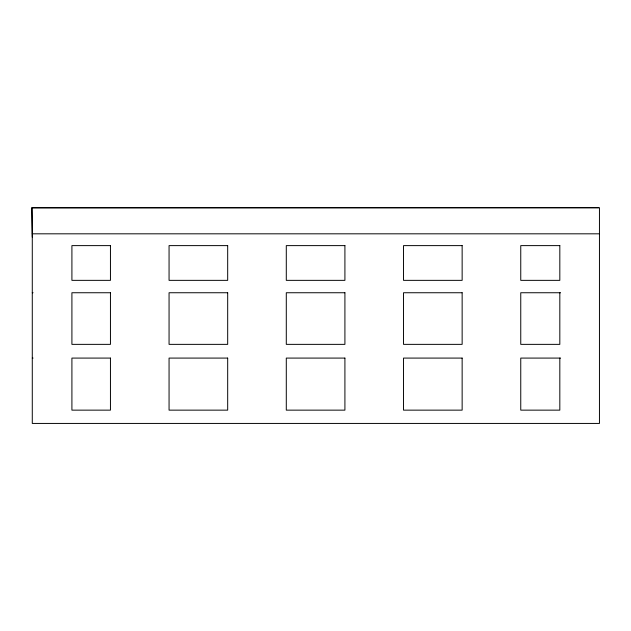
<?xml version="1.0" encoding="UTF-8"?>
<svg xmlns="http://www.w3.org/2000/svg" width="631" height="631" viewBox="0 0 631 631"><rect width="100%" height="100%" fill="white"/><g stroke="black" fill="none" stroke-linecap="round" stroke-linejoin="round"><path stroke-width="0.95" d="M32.284 207.717L599.45 207.717L599.45 423.433L32.284 423.433L32.284 207.567M598.677 207.717L31.55 207.836L32.284 237.185M32.284 233.817L599.45 233.817M32.284 292.745L33.057 292.745M560.596 292.745L520.756 292.745L520.756 344.36L559.823 344.36L559.823 292.745M32.284 358.085L33.057 358.085M560.596 358.085L520.756 358.085L520.756 410.142L559.823 410.142L559.823 358.085M110.449 245.617L71.91 245.617L71.91 280.353L110.449 280.353L110.449 245.617M227.681 245.617L169.061 245.617L169.061 280.353L227.681 280.353L227.681 245.617M344.912 245.617L286.293 245.617L286.293 280.353L344.912 280.353L344.912 245.617M462.144 245.617L403.524 245.617L403.524 280.353L462.144 280.353L462.144 245.617M559.823 245.617L520.756 245.617L520.756 280.353L559.823 280.353L559.823 245.617M110.449 292.745L71.91 292.745L71.91 344.36L110.449 344.36L110.449 292.745M227.681 292.745L169.061 292.745L169.061 344.36L227.681 344.36L227.681 292.745M344.912 292.745L286.293 292.745L286.293 344.36L344.912 344.36L344.912 292.745M462.144 292.745L403.524 292.745L403.524 344.36L462.144 344.36L462.144 292.745M110.449 358.085L71.91 358.085L71.91 410.142L110.449 410.142L110.449 358.085M227.681 358.085L169.061 358.085L169.061 410.142L227.681 410.142L227.681 358.085M344.912 358.085L286.293 358.085L286.293 410.142L344.912 410.142L344.912 358.085M462.144 358.085L403.524 358.085L403.524 410.142L462.144 410.142L462.144 358.085"/></g></svg>
